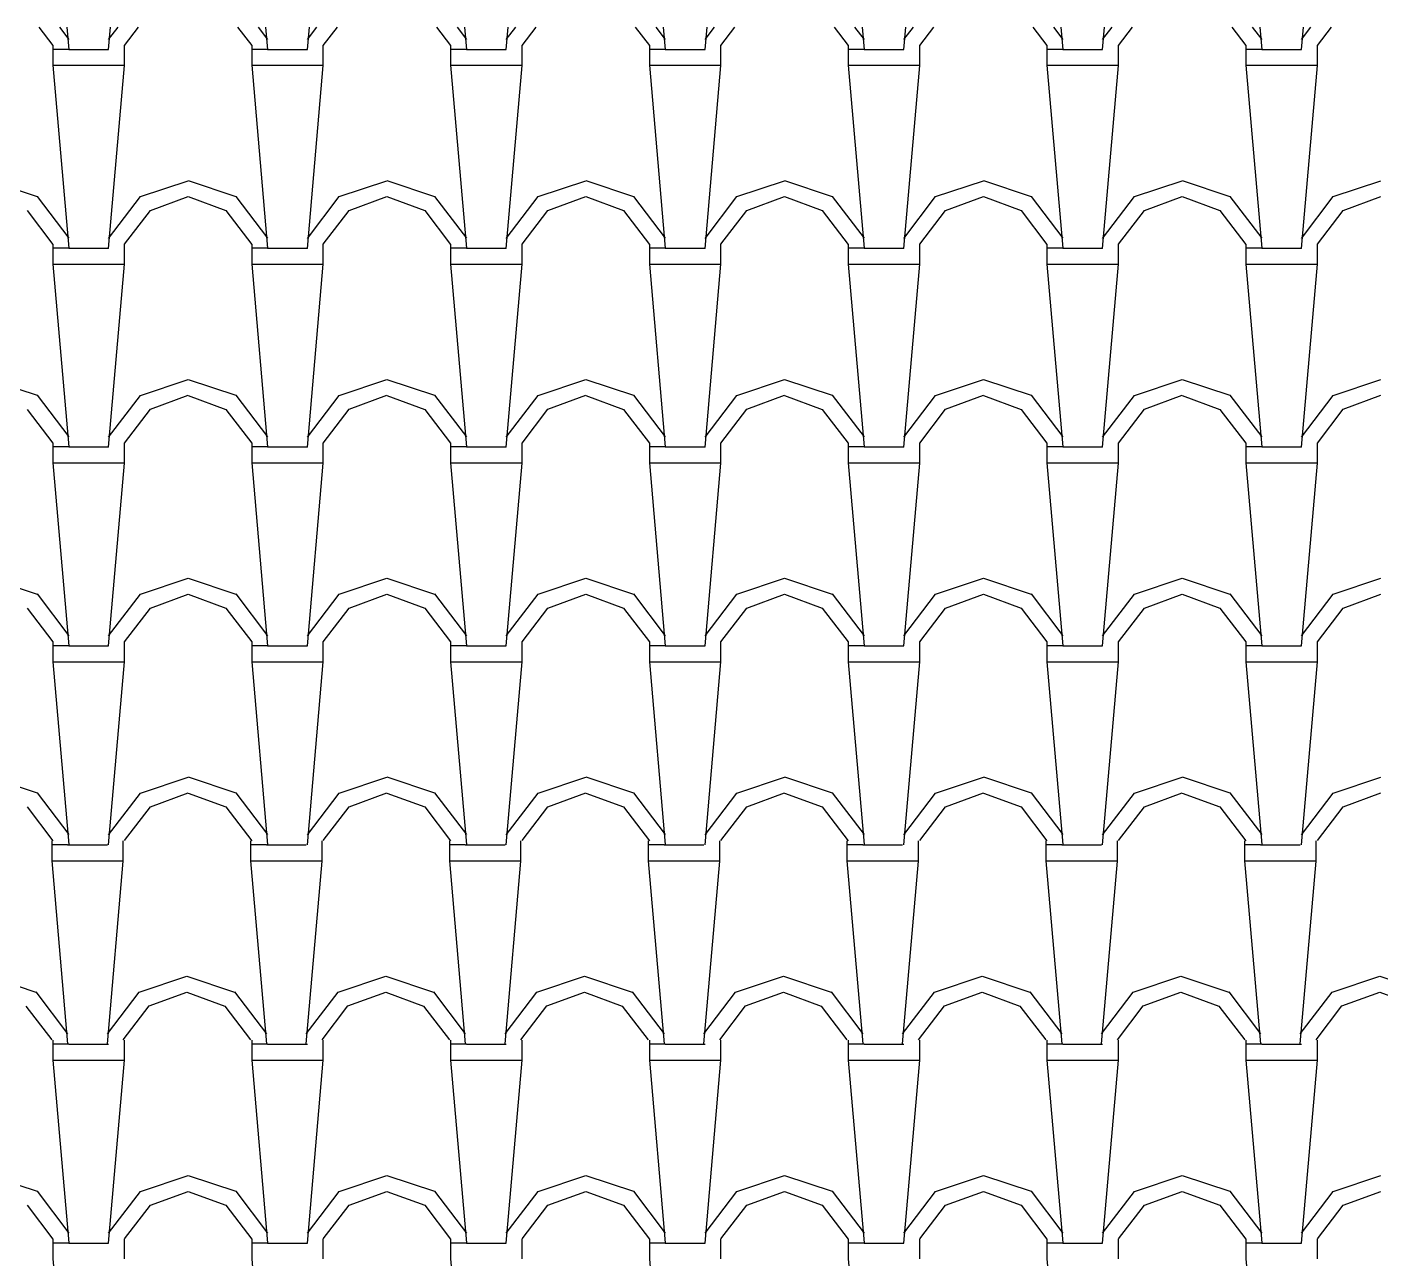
# Model space of a CAD drawing. Extents: x 32549 to 39694, y 7645 to 11950.
# Drawn here: x 38147.2 to 38249.3, y 11179.5 to 11272.4 of the extents above; entities that cross this region are included whole.
import ezdxf

# ---------------------------------------------------------------- set-up
doc = ezdxf.new("R2010")
doc.units = 0
doc.header["$LTSCALE"] = 80
doc.header["$MEASUREMENT"] = 0
doc.layers.add('ROOF', color=11, linetype='CONTINUOUS')

msp = doc.modelspace()

# ---------------------------------------------------------------- linework, layer by layer
at = {"layer": 'ROOF'}
for p, q in [((38148.07, 11272.45), (38149.14, 11271.05)), ((38149.63, 11272.45), (38150.34, 11271.52)), ((38150.19, 11272.45), (38150.34, 11270.76)), ((38153.34, 11270.75), (38153.49, 11272.45)), ((38153.34, 11271.5), (38154.06, 11272.45)), ((38154.54, 11271.06), (38155.6, 11272.45)), ((38163.07, 11272.45), (38164.14, 11271.05)), ((38164.63, 11272.45), (38165.34, 11271.52)), ((38165.19, 11272.45), (38165.34, 11270.76)), ((38168.34, 11270.75), (38168.49, 11272.45)), ((38168.34, 11271.5), (38169.06, 11272.45)), ((38169.54, 11271.06), (38170.6, 11272.45)), ((38178.08, 11272.45), (38179.14, 11271.05)), ((38179.63, 11272.45), (38180.34, 11271.52)), ((38180.19, 11272.45), (38180.34, 11270.76)), ((38183.34, 11270.75), (38183.49, 11272.45)), ((38183.34, 11271.5), (38184.06, 11272.45)), ((38184.54, 11271.06), (38185.6, 11272.45)), ((38193.08, 11272.45), (38194.14, 11271.05)), ((38194.63, 11272.45), (38195.34, 11271.52)), ((38195.19, 11272.45), (38195.34, 11270.76)), ((38198.34, 11270.75), (38198.49, 11272.45)), ((38198.34, 11271.5), (38199.06, 11272.45)), ((38199.54, 11271.06), (38200.6, 11272.45)), ((38208.08, 11272.45), (38209.14, 11271.05)), ((38209.63, 11272.45), (38210.34, 11271.52)), ((38210.19, 11272.45), (38210.34, 11270.76)), ((38213.34, 11270.75), (38213.49, 11272.45)), ((38213.34, 11271.5), (38214.06, 11272.45)), ((38214.54, 11271.06), (38215.6, 11272.45)), ((38223.08, 11272.45), (38224.14, 11271.05)), ((38224.63, 11272.45), (38225.34, 11271.52)), ((38225.19, 11272.45), (38225.34, 11270.76)), ((38228.34, 11270.75), (38228.49, 11272.45)), ((38228.34, 11271.5), (38229.06, 11272.45)), ((38229.54, 11271.06), (38230.6, 11272.45)), ((38238.08, 11272.45), (38239.14, 11271.05)), ((38239.63, 11272.45), (38240.34, 11271.52)), ((38240.19, 11272.45), (38240.34, 11270.76)), ((38243.34, 11270.75), (38243.49, 11272.45)), ((38243.34, 11271.5), (38244.06, 11272.45)), ((38244.54, 11271.06), (38245.6, 11272.45)), ((38149.14, 11271.06), (38149.14, 11269.56)), ((38154.54, 11269.56), (38154.54, 11271.06)), ((38164.14, 11271.06), (38164.14, 11269.56)), ((38169.54, 11269.56), (38169.54, 11271.06)), ((38179.14, 11271.06), (38179.14, 11269.56)), ((38184.54, 11269.56), (38184.54, 11271.06)), ((38194.14, 11271.06), (38194.14, 11269.56)), ((38199.54, 11269.56), (38199.54, 11271.06)), ((38209.14, 11271.06), (38209.14, 11269.56)), ((38214.54, 11269.56), (38214.54, 11271.06)), ((38224.14, 11271.06), (38224.14, 11269.56)), ((38229.54, 11269.56), (38229.54, 11271.06)), ((38239.14, 11271.06), (38239.14, 11269.56)), ((38244.54, 11269.56), (38244.54, 11271.06)), ((38150.34, 11270.76), (38149.14, 11270.76)), ((38150.34, 11270.76), (38153.34, 11270.76)), ((38165.34, 11270.76), (38164.14, 11270.76)), ((38165.34, 11270.76), (38168.34, 11270.76)), ((38180.34, 11270.76), (38179.14, 11270.76)), ((38180.34, 11270.76), (38183.34, 11270.76)), ((38195.34, 11270.76), (38194.14, 11270.76)), ((38195.34, 11270.76), (38198.34, 11270.76)), ((38210.34, 11270.76), (38209.14, 11270.76)), ((38210.34, 11270.76), (38213.34, 11270.76)), ((38225.34, 11270.76), (38224.14, 11270.76)), ((38225.34, 11270.76), (38228.34, 11270.76)), ((38240.34, 11270.76), (38239.14, 11270.76)), ((38240.34, 11270.76), (38243.34, 11270.76)), ((38149.14, 11269.56), (38150.34, 11255.76)), ((38149.14, 11269.56), (38150.34, 11269.56)), ((38150.34, 11269.56), (38154.54, 11269.56)), ((38153.34, 11255.75), (38154.54, 11269.55)), ((38164.14, 11269.56), (38165.34, 11255.76)), ((38164.14, 11269.56), (38165.34, 11269.56)), ((38165.34, 11269.56), (38169.54, 11269.56)), ((38168.34, 11255.75), (38169.54, 11269.55)), ((38179.14, 11269.56), (38180.34, 11255.76)), ((38179.14, 11269.56), (38180.34, 11269.56)), ((38180.34, 11269.56), (38184.54, 11269.56)), ((38183.34, 11255.75), (38184.54, 11269.55)), ((38194.14, 11269.56), (38195.34, 11255.76)), ((38194.14, 11269.56), (38195.34, 11269.56)), ((38195.34, 11269.56), (38199.54, 11269.56)), ((38198.34, 11255.75), (38199.54, 11269.55)), ((38209.14, 11269.56), (38210.34, 11255.76)), ((38209.14, 11269.56), (38210.34, 11269.56)), ((38210.34, 11269.56), (38214.54, 11269.56)), ((38213.34, 11255.75), (38214.54, 11269.55)), ((38224.14, 11269.56), (38225.34, 11255.76)), ((38224.14, 11269.56), (38225.34, 11269.56)), ((38225.34, 11269.56), (38229.54, 11269.56)), ((38228.34, 11255.75), (38229.54, 11269.55)), ((38239.14, 11269.56), (38240.34, 11255.76)), ((38239.14, 11269.56), (38240.34, 11269.56)), ((38240.34, 11269.56), (38244.54, 11269.56)), ((38243.34, 11255.75), (38244.54, 11269.55)), ((38144.34, 11260.86), (38147.94, 11259.66)), ((38155.74, 11259.65), (38159.34, 11260.85)), ((38159.34, 11260.86), (38162.94, 11259.66)), ((38170.74, 11259.65), (38174.34, 11260.85)), ((38174.34, 11260.86), (38177.94, 11259.66)), ((38185.74, 11259.65), (38189.34, 11260.85)), ((38189.34, 11260.86), (38192.94, 11259.66)), ((38200.74, 11259.65), (38204.34, 11260.85)), ((38204.34, 11260.86), (38207.94, 11259.66)), ((38215.74, 11259.65), (38219.34, 11260.85)), ((38219.34, 11260.86), (38222.94, 11259.66)), ((38230.74, 11259.65), (38234.34, 11260.85)), ((38234.34, 11260.86), (38237.94, 11259.66)), ((38245.74, 11259.65), (38249.34, 11260.85)), ((38147.94, 11259.67), (38150.34, 11256.52)), ((38153.34, 11256.5), (38155.74, 11259.65)), ((38156.49, 11258.6), (38159.34, 11259.65)), ((38159.34, 11259.65), (38162.19, 11258.6)), ((38162.94, 11259.67), (38165.34, 11256.52)), ((38168.34, 11256.5), (38170.74, 11259.65)), ((38171.49, 11258.6), (38174.34, 11259.65)), ((38174.34, 11259.65), (38177.19, 11258.6)), ((38177.94, 11259.67), (38180.34, 11256.52)), ((38183.34, 11256.5), (38185.74, 11259.65)), ((38186.49, 11258.6), (38189.34, 11259.65)), ((38189.34, 11259.65), (38192.19, 11258.6)), ((38192.94, 11259.67), (38195.34, 11256.52)), ((38198.34, 11256.5), (38200.74, 11259.65)), ((38201.49, 11258.6), (38204.34, 11259.65)), ((38204.34, 11259.65), (38207.19, 11258.6)), ((38207.94, 11259.67), (38210.34, 11256.52)), ((38213.34, 11256.5), (38215.74, 11259.65)), ((38216.49, 11258.6), (38219.34, 11259.65)), ((38219.34, 11259.65), (38222.19, 11258.6)), ((38222.94, 11259.67), (38225.34, 11256.52)), ((38228.34, 11256.5), (38230.74, 11259.65)), ((38231.49, 11258.6), (38234.34, 11259.65)), ((38234.34, 11259.65), (38237.19, 11258.6)), ((38237.94, 11259.67), (38240.34, 11256.52)), ((38243.34, 11256.5), (38245.74, 11259.65)), ((38246.49, 11258.6), (38249.34, 11259.65)), ((38147.19, 11258.6), (38149.14, 11256.05)), ((38154.54, 11256.06), (38156.49, 11258.61)), ((38162.19, 11258.6), (38164.14, 11256.05)), ((38169.54, 11256.06), (38171.49, 11258.61)), ((38177.19, 11258.6), (38179.14, 11256.05)), ((38184.54, 11256.06), (38186.49, 11258.61)), ((38192.19, 11258.6), (38194.14, 11256.05)), ((38199.54, 11256.06), (38201.49, 11258.61)), ((38207.19, 11258.6), (38209.14, 11256.05)), ((38214.54, 11256.06), (38216.49, 11258.61)), ((38222.19, 11258.6), (38224.14, 11256.05)), ((38229.54, 11256.06), (38231.49, 11258.61)), ((38237.19, 11258.6), (38239.14, 11256.05)), ((38244.54, 11256.06), (38246.49, 11258.61)), ((38149.14, 11256.06), (38149.14, 11254.56)), ((38150.34, 11255.76), (38149.14, 11255.76)), ((38150.34, 11255.76), (38153.34, 11255.76)), ((38154.54, 11254.56), (38154.54, 11256.06)), ((38164.14, 11256.06), (38164.14, 11254.56)), ((38165.34, 11255.76), (38164.14, 11255.76)), ((38165.34, 11255.76), (38168.34, 11255.76)), ((38169.54, 11254.56), (38169.54, 11256.06)), ((38179.14, 11256.06), (38179.14, 11254.56)), ((38180.34, 11255.76), (38179.14, 11255.76)), ((38180.34, 11255.76), (38183.34, 11255.76)), ((38184.54, 11254.56), (38184.54, 11256.06)), ((38194.14, 11256.06), (38194.14, 11254.56)), ((38195.34, 11255.76), (38194.14, 11255.76)), ((38195.34, 11255.76), (38198.34, 11255.76)), ((38199.54, 11254.56), (38199.54, 11256.06)), ((38209.14, 11256.06), (38209.14, 11254.56)), ((38210.34, 11255.76), (38209.14, 11255.76)), ((38210.34, 11255.76), (38213.34, 11255.76)), ((38214.54, 11254.56), (38214.54, 11256.06)), ((38224.14, 11256.06), (38224.14, 11254.56)), ((38225.34, 11255.76), (38224.14, 11255.76)), ((38225.34, 11255.76), (38228.34, 11255.76)), ((38229.54, 11254.56), (38229.54, 11256.06)), ((38239.14, 11256.06), (38239.14, 11254.56)), ((38240.34, 11255.76), (38239.14, 11255.76)), ((38240.34, 11255.76), (38243.34, 11255.76)), ((38244.54, 11254.56), (38244.54, 11256.06)), ((38149.14, 11254.56), (38150.34, 11240.76)), ((38149.14, 11254.56), (38150.34, 11254.56)), ((38150.34, 11254.56), (38154.54, 11254.56)), ((38153.34, 11240.75), (38154.54, 11254.55)), ((38164.14, 11254.56), (38165.34, 11240.76)), ((38164.14, 11254.56), (38165.34, 11254.56)), ((38165.34, 11254.56), (38169.54, 11254.56)), ((38168.34, 11240.75), (38169.54, 11254.55)), ((38179.14, 11254.56), (38180.34, 11240.76)), ((38179.14, 11254.56), (38180.34, 11254.56)), ((38180.34, 11254.56), (38184.54, 11254.56)), ((38183.34, 11240.75), (38184.54, 11254.55)), ((38194.14, 11254.56), (38195.34, 11240.76)), ((38194.14, 11254.56), (38195.34, 11254.56)), ((38195.34, 11254.56), (38199.54, 11254.56)), ((38198.34, 11240.75), (38199.54, 11254.55)), ((38209.14, 11254.56), (38210.34, 11240.76)), ((38209.14, 11254.56), (38210.34, 11254.56)), ((38210.34, 11254.56), (38214.54, 11254.56)), ((38213.34, 11240.75), (38214.54, 11254.55)), ((38224.14, 11254.56), (38225.34, 11240.76)), ((38224.14, 11254.56), (38225.34, 11254.56)), ((38225.34, 11254.56), (38229.54, 11254.56)), ((38228.34, 11240.75), (38229.54, 11254.55)), ((38239.14, 11254.56), (38240.34, 11240.76)), ((38239.14, 11254.56), (38240.34, 11254.56)), ((38240.34, 11254.56), (38244.54, 11254.56)), ((38243.34, 11240.75), (38244.54, 11254.55)), ((38144.34, 11245.86), (38147.94, 11244.66)), ((38155.74, 11244.65), (38159.34, 11245.85)), ((38159.34, 11245.86), (38162.94, 11244.66)), ((38170.74, 11244.65), (38174.34, 11245.85)), ((38174.34, 11245.86), (38177.94, 11244.66)), ((38185.74, 11244.65), (38189.34, 11245.85)), ((38189.34, 11245.86), (38192.94, 11244.66)), ((38200.74, 11244.65), (38204.34, 11245.85)), ((38204.34, 11245.86), (38207.94, 11244.66)), ((38215.74, 11244.65), (38219.34, 11245.85)), ((38219.34, 11245.86), (38222.94, 11244.66)), ((38230.74, 11244.65), (38234.34, 11245.85)), ((38234.34, 11245.86), (38237.94, 11244.66)), ((38245.74, 11244.65), (38249.34, 11245.85)), ((38147.94, 11244.67), (38150.34, 11241.52)), ((38153.34, 11241.5), (38155.74, 11244.65)), ((38156.49, 11243.61), (38159.34, 11244.66)), ((38159.34, 11244.65), (38162.19, 11243.6)), ((38162.94, 11244.67), (38165.34, 11241.52)), ((38168.34, 11241.5), (38170.74, 11244.65)), ((38171.49, 11243.61), (38174.34, 11244.66)), ((38174.34, 11244.65), (38177.19, 11243.6)), ((38177.94, 11244.67), (38180.34, 11241.52)), ((38183.34, 11241.5), (38185.74, 11244.65)), ((38186.49, 11243.61), (38189.34, 11244.66)), ((38189.34, 11244.65), (38192.19, 11243.6)), ((38192.94, 11244.67), (38195.34, 11241.52)), ((38198.34, 11241.5), (38200.74, 11244.65)), ((38201.49, 11243.61), (38204.34, 11244.66)), ((38204.34, 11244.65), (38207.19, 11243.6)), ((38207.94, 11244.67), (38210.34, 11241.52)), ((38213.34, 11241.5), (38215.74, 11244.65)), ((38216.49, 11243.61), (38219.34, 11244.66)), ((38219.34, 11244.65), (38222.19, 11243.6)), ((38222.94, 11244.67), (38225.34, 11241.52)), ((38228.34, 11241.5), (38230.74, 11244.65)), ((38231.49, 11243.61), (38234.34, 11244.66)), ((38234.34, 11244.65), (38237.19, 11243.6)), ((38237.94, 11244.67), (38240.34, 11241.52)), ((38243.34, 11241.5), (38245.74, 11244.65)), ((38246.49, 11243.61), (38249.34, 11244.66)), ((38147.19, 11243.6), (38149.14, 11241.05)), ((38154.54, 11241.06), (38156.49, 11243.61)), ((38162.19, 11243.6), (38164.14, 11241.05)), ((38169.54, 11241.06), (38171.49, 11243.61)), ((38177.19, 11243.6), (38179.14, 11241.05)), ((38184.54, 11241.06), (38186.49, 11243.61)), ((38192.19, 11243.6), (38194.14, 11241.05)), ((38199.54, 11241.06), (38201.49, 11243.61)), ((38207.19, 11243.6), (38209.14, 11241.05)), ((38214.54, 11241.06), (38216.49, 11243.61)), ((38222.19, 11243.6), (38224.14, 11241.05)), ((38229.54, 11241.06), (38231.49, 11243.61)), ((38237.19, 11243.6), (38239.14, 11241.05)), ((38244.54, 11241.06), (38246.49, 11243.61)), ((38149.14, 11241.06), (38149.14, 11239.56)), ((38150.34, 11240.76), (38149.14, 11240.76)), ((38150.34, 11240.76), (38153.34, 11240.76)), ((38154.54, 11239.56), (38154.54, 11241.06)), ((38164.14, 11241.06), (38164.14, 11239.56)), ((38165.34, 11240.76), (38164.14, 11240.76)), ((38165.34, 11240.76), (38168.34, 11240.76)), ((38169.54, 11239.56), (38169.54, 11241.06)), ((38179.14, 11241.06), (38179.14, 11239.56)), ((38180.34, 11240.76), (38179.14, 11240.76)), ((38180.34, 11240.76), (38183.34, 11240.76)), ((38184.54, 11239.56), (38184.54, 11241.06)), ((38194.14, 11241.06), (38194.14, 11239.56)), ((38195.34, 11240.76), (38194.14, 11240.76)), ((38195.34, 11240.76), (38198.34, 11240.76)), ((38199.54, 11239.56), (38199.54, 11241.06)), ((38209.14, 11241.06), (38209.14, 11239.56)), ((38210.34, 11240.76), (38209.14, 11240.76)), ((38210.34, 11240.76), (38213.34, 11240.76)), ((38214.54, 11239.56), (38214.54, 11241.06)), ((38224.14, 11241.06), (38224.14, 11239.56)), ((38225.34, 11240.76), (38224.14, 11240.76)), ((38225.34, 11240.76), (38228.34, 11240.76)), ((38229.54, 11239.56), (38229.54, 11241.06)), ((38239.14, 11241.06), (38239.14, 11239.56)), ((38240.34, 11240.76), (38239.14, 11240.76)), ((38240.34, 11240.76), (38243.34, 11240.76)), ((38244.54, 11239.56), (38244.54, 11241.06)), ((38149.14, 11239.56), (38150.34, 11225.76)), ((38149.14, 11239.56), (38150.34, 11239.56)), ((38150.34, 11239.56), (38154.54, 11239.56)), ((38153.34, 11225.75), (38154.54, 11239.55)), ((38164.14, 11239.56), (38165.34, 11225.76)), ((38164.14, 11239.56), (38165.34, 11239.56)), ((38165.34, 11239.56), (38169.54, 11239.56)), ((38168.34, 11225.75), (38169.54, 11239.55)), ((38179.14, 11239.56), (38180.34, 11225.76)), ((38179.14, 11239.56), (38180.34, 11239.56)), ((38180.34, 11239.56), (38184.54, 11239.56)), ((38183.34, 11225.75), (38184.54, 11239.55)), ((38194.14, 11239.56), (38195.34, 11225.76)), ((38194.14, 11239.56), (38195.34, 11239.56)), ((38195.34, 11239.56), (38199.54, 11239.56)), ((38198.34, 11225.75), (38199.54, 11239.55)), ((38209.14, 11239.56), (38210.34, 11225.76)), ((38209.14, 11239.56), (38210.34, 11239.56)), ((38210.34, 11239.56), (38214.54, 11239.56)), ((38213.34, 11225.75), (38214.54, 11239.55)), ((38224.14, 11239.56), (38225.34, 11225.76)), ((38224.14, 11239.56), (38225.34, 11239.56)), ((38225.34, 11239.56), (38229.54, 11239.56)), ((38228.34, 11225.75), (38229.54, 11239.55)), ((38239.14, 11239.56), (38240.34, 11225.76)), ((38239.14, 11239.56), (38240.34, 11239.56)), ((38240.34, 11239.56), (38244.54, 11239.56)), ((38243.34, 11225.75), (38244.54, 11239.55)), ((38144.34, 11230.86), (38147.94, 11229.66)), ((38155.74, 11229.65), (38159.34, 11230.85)), ((38159.34, 11230.86), (38162.94, 11229.66)), ((38170.74, 11229.65), (38174.34, 11230.85)), ((38174.34, 11230.86), (38177.94, 11229.66)), ((38185.74, 11229.65), (38189.34, 11230.85)), ((38189.34, 11230.86), (38192.94, 11229.66)), ((38200.74, 11229.65), (38204.34, 11230.85)), ((38204.34, 11230.86), (38207.94, 11229.66)), ((38215.74, 11229.65), (38219.34, 11230.85)), ((38219.34, 11230.86), (38222.94, 11229.66)), ((38230.74, 11229.65), (38234.34, 11230.85)), ((38234.34, 11230.86), (38237.94, 11229.66)), ((38245.74, 11229.65), (38249.34, 11230.85)), ((38147.94, 11229.67), (38150.34, 11226.52)), ((38153.34, 11226.5), (38155.74, 11229.65)), ((38156.49, 11228.61), (38159.34, 11229.66)), ((38159.34, 11229.65), (38162.19, 11228.6)), ((38162.94, 11229.67), (38165.34, 11226.52)), ((38168.34, 11226.5), (38170.74, 11229.65)), ((38171.49, 11228.61), (38174.34, 11229.66)), ((38174.34, 11229.65), (38177.19, 11228.6)), ((38177.94, 11229.67), (38180.34, 11226.52)), ((38183.34, 11226.5), (38185.74, 11229.65)), ((38186.49, 11228.61), (38189.34, 11229.66)), ((38189.34, 11229.65), (38192.19, 11228.6)), ((38192.94, 11229.67), (38195.34, 11226.52)), ((38198.34, 11226.5), (38200.74, 11229.65)), ((38201.49, 11228.61), (38204.34, 11229.66)), ((38204.34, 11229.65), (38207.19, 11228.6)), ((38207.94, 11229.67), (38210.34, 11226.52)), ((38213.34, 11226.5), (38215.74, 11229.65)), ((38216.49, 11228.61), (38219.34, 11229.66)), ((38219.34, 11229.65), (38222.19, 11228.6)), ((38222.94, 11229.67), (38225.34, 11226.52)), ((38228.34, 11226.5), (38230.74, 11229.65)), ((38231.49, 11228.61), (38234.34, 11229.66)), ((38234.34, 11229.65), (38237.19, 11228.6)), ((38237.94, 11229.67), (38240.34, 11226.52)), ((38243.34, 11226.5), (38245.74, 11229.65)), ((38246.49, 11228.61), (38249.34, 11229.66)), ((38147.19, 11228.6), (38149.14, 11226.05)), ((38154.54, 11226.06), (38156.49, 11228.61)), ((38162.19, 11228.6), (38164.14, 11226.05)), ((38169.54, 11226.06), (38171.49, 11228.61)), ((38177.19, 11228.6), (38179.14, 11226.05)), ((38184.54, 11226.06), (38186.49, 11228.61)), ((38192.19, 11228.6), (38194.14, 11226.05)), ((38199.54, 11226.06), (38201.49, 11228.61)), ((38207.19, 11228.6), (38209.14, 11226.05)), ((38214.54, 11226.06), (38216.49, 11228.61)), ((38222.19, 11228.6), (38224.14, 11226.05)), ((38229.54, 11226.06), (38231.49, 11228.61)), ((38237.19, 11228.6), (38239.14, 11226.05)), ((38244.54, 11226.06), (38246.49, 11228.61)), ((38149.14, 11226.06), (38149.14, 11224.56)), ((38154.54, 11224.56), (38154.54, 11226.06)), ((38164.14, 11226.06), (38164.14, 11224.56)), ((38169.54, 11224.56), (38169.54, 11226.06)), ((38179.14, 11226.06), (38179.14, 11224.56)), ((38184.54, 11224.56), (38184.54, 11226.06)), ((38194.14, 11226.06), (38194.14, 11224.56)), ((38199.54, 11224.56), (38199.54, 11226.06)), ((38209.14, 11226.06), (38209.14, 11224.56)), ((38214.54, 11224.56), (38214.54, 11226.06)), ((38224.14, 11226.06), (38224.14, 11224.56)), ((38229.54, 11224.56), (38229.54, 11226.06)), ((38239.14, 11226.06), (38239.14, 11224.56)), ((38244.54, 11224.56), (38244.54, 11226.06)), ((38150.34, 11225.76), (38149.14, 11225.76)), ((38150.34, 11225.76), (38153.34, 11225.76)), ((38165.34, 11225.76), (38164.14, 11225.76)), ((38165.34, 11225.76), (38168.34, 11225.76)), ((38180.34, 11225.76), (38179.14, 11225.76)), ((38180.34, 11225.76), (38183.34, 11225.76)), ((38195.34, 11225.76), (38194.14, 11225.76)), ((38195.34, 11225.76), (38198.34, 11225.76)), ((38210.34, 11225.76), (38209.14, 11225.76)), ((38210.34, 11225.76), (38213.34, 11225.76)), ((38225.34, 11225.76), (38224.14, 11225.76)), ((38225.34, 11225.76), (38228.34, 11225.76)), ((38240.34, 11225.76), (38239.14, 11225.76)), ((38240.34, 11225.76), (38243.34, 11225.76)), ((38149.14, 11224.56), (38150.34, 11224.56)), ((38149.14, 11224.56), (38150.34, 11210.76)), ((38150.34, 11224.56), (38154.54, 11224.56)), ((38153.34, 11210.75), (38154.54, 11224.55)), ((38164.14, 11224.56), (38165.34, 11224.56)), ((38164.14, 11224.56), (38165.34, 11210.76)), ((38165.34, 11224.56), (38169.54, 11224.56)), ((38168.34, 11210.75), (38169.54, 11224.55)), ((38179.14, 11224.56), (38180.34, 11224.56)), ((38179.14, 11224.56), (38180.34, 11210.76)), ((38180.34, 11224.56), (38184.54, 11224.56)), ((38183.34, 11210.75), (38184.54, 11224.55)), ((38194.14, 11224.56), (38195.34, 11224.56)), ((38194.14, 11224.56), (38195.34, 11210.76)), ((38195.34, 11224.56), (38199.54, 11224.56)), ((38198.34, 11210.75), (38199.54, 11224.55)), ((38209.14, 11224.56), (38210.34, 11224.56)), ((38209.14, 11224.56), (38210.34, 11210.76)), ((38210.34, 11224.56), (38214.54, 11224.56)), ((38213.34, 11210.75), (38214.54, 11224.55)), ((38224.14, 11224.56), (38225.34, 11224.56)), ((38224.14, 11224.56), (38225.34, 11210.76)), ((38225.34, 11224.56), (38229.54, 11224.56)), ((38228.34, 11210.75), (38229.54, 11224.55)), ((38239.14, 11224.56), (38240.34, 11224.56)), ((38239.14, 11224.56), (38240.34, 11210.76)), ((38240.34, 11224.56), (38244.54, 11224.56)), ((38243.34, 11210.75), (38244.54, 11224.55)), ((38144.34, 11215.86), (38147.94, 11214.66)), ((38155.74, 11214.65), (38159.34, 11215.85)), ((38159.34, 11215.86), (38162.94, 11214.66)), ((38170.74, 11214.65), (38174.34, 11215.85)), ((38174.34, 11215.86), (38177.94, 11214.66)), ((38185.74, 11214.65), (38189.34, 11215.85)), ((38189.34, 11215.86), (38192.94, 11214.66)), ((38200.74, 11214.65), (38204.34, 11215.85)), ((38204.34, 11215.86), (38207.94, 11214.66)), ((38215.74, 11214.65), (38219.34, 11215.85)), ((38219.34, 11215.86), (38222.94, 11214.66)), ((38230.74, 11214.65), (38234.34, 11215.85)), ((38234.34, 11215.86), (38237.94, 11214.66)), ((38245.74, 11214.65), (38249.34, 11215.85)), ((38147.94, 11214.67), (38150.34, 11211.52)), ((38153.34, 11211.5), (38155.74, 11214.65)), ((38156.49, 11213.61), (38159.34, 11214.66)), ((38159.34, 11214.65), (38162.19, 11213.6)), ((38162.94, 11214.67), (38165.34, 11211.52)), ((38168.34, 11211.5), (38170.74, 11214.65)), ((38171.49, 11213.61), (38174.34, 11214.66)), ((38174.34, 11214.65), (38177.19, 11213.6)), ((38177.94, 11214.67), (38180.34, 11211.52)), ((38183.34, 11211.5), (38185.74, 11214.65)), ((38186.49, 11213.61), (38189.34, 11214.66)), ((38189.34, 11214.65), (38192.19, 11213.6)), ((38192.94, 11214.67), (38195.34, 11211.52)), ((38198.34, 11211.5), (38200.74, 11214.65)), ((38201.49, 11213.61), (38204.34, 11214.66)), ((38204.34, 11214.65), (38207.19, 11213.6)), ((38207.94, 11214.67), (38210.34, 11211.52)), ((38213.34, 11211.5), (38215.74, 11214.65)), ((38216.49, 11213.61), (38219.34, 11214.66)), ((38219.34, 11214.65), (38222.19, 11213.6)), ((38222.94, 11214.67), (38225.34, 11211.52)), ((38228.34, 11211.5), (38230.74, 11214.65)), ((38231.49, 11213.61), (38234.34, 11214.66)), ((38234.34, 11214.65), (38237.19, 11213.6)), ((38237.94, 11214.67), (38240.34, 11211.52)), ((38243.34, 11211.5), (38245.74, 11214.65)), ((38246.49, 11213.61), (38249.34, 11214.66)), ((38147.19, 11213.6), (38149.14, 11211.05)), ((38154.54, 11211.06), (38156.49, 11213.61)), ((38162.19, 11213.6), (38164.14, 11211.05)), ((38169.54, 11211.06), (38171.49, 11213.61)), ((38177.19, 11213.6), (38179.14, 11211.05)), ((38184.54, 11211.06), (38186.49, 11213.61)), ((38192.19, 11213.6), (38194.14, 11211.05)), ((38199.54, 11211.06), (38201.49, 11213.61)), ((38207.19, 11213.6), (38209.14, 11211.05)), ((38214.54, 11211.06), (38216.49, 11213.61)), ((38222.19, 11213.6), (38224.14, 11211.05)), ((38229.54, 11211.06), (38231.49, 11213.61)), ((38237.19, 11213.6), (38239.14, 11211.05)), ((38244.54, 11211.06), (38246.49, 11213.61)), ((38149.05, 11211.03), (38149.05, 11209.53)), ((38150.25, 11210.73), (38149.05, 11210.73)), ((38150.25, 11210.73), (38153.25, 11210.73)), ((38154.45, 11209.53), (38154.45, 11211.03)), ((38164.05, 11211.03), (38164.05, 11209.53)), ((38165.25, 11210.73), (38164.05, 11210.73)), ((38165.25, 11210.73), (38168.25, 11210.73)), ((38169.45, 11209.53), (38169.45, 11211.03)), ((38179.05, 11211.03), (38179.05, 11209.53)), ((38180.25, 11210.73), (38179.05, 11210.73)), ((38180.25, 11210.73), (38183.25, 11210.73)), ((38184.45, 11209.53), (38184.45, 11211.03)), ((38194.05, 11211.03), (38194.05, 11209.53)), ((38195.25, 11210.73), (38194.05, 11210.73)), ((38195.25, 11210.73), (38198.25, 11210.73)), ((38199.45, 11209.53), (38199.45, 11211.03)), ((38209.05, 11211.03), (38209.05, 11209.53)), ((38210.25, 11210.73), (38209.05, 11210.73)), ((38210.25, 11210.73), (38213.25, 11210.73)), ((38214.45, 11209.53), (38214.45, 11211.03)), ((38224.05, 11211.03), (38224.05, 11209.53)), ((38225.25, 11210.73), (38224.05, 11210.73)), ((38225.25, 11210.73), (38228.25, 11210.73)), ((38229.45, 11209.53), (38229.45, 11211.03)), ((38239.05, 11211.03), (38239.05, 11209.53)), ((38240.25, 11210.73), (38239.05, 11210.73)), ((38240.25, 11210.73), (38243.25, 11210.73)), ((38244.45, 11209.53), (38244.45, 11211.03)), ((38149.05, 11209.53), (38150.25, 11195.73)), ((38149.05, 11209.53), (38150.25, 11209.53)), ((38150.25, 11209.53), (38154.45, 11209.53)), ((38153.25, 11195.72), (38154.45, 11209.52)), ((38164.05, 11209.53), (38165.25, 11195.73)), ((38164.05, 11209.53), (38165.25, 11209.53)), ((38165.25, 11209.53), (38169.45, 11209.53)), ((38168.25, 11195.72), (38169.45, 11209.52)), ((38179.05, 11209.53), (38180.25, 11195.73)), ((38179.05, 11209.53), (38180.25, 11209.53)), ((38180.25, 11209.53), (38184.45, 11209.53)), ((38183.25, 11195.72), (38184.45, 11209.52)), ((38194.05, 11209.53), (38195.25, 11195.73)), ((38194.05, 11209.53), (38195.25, 11209.53)), ((38195.25, 11209.53), (38199.45, 11209.53)), ((38198.25, 11195.72), (38199.45, 11209.52)), ((38209.05, 11209.53), (38210.25, 11195.73)), ((38209.05, 11209.53), (38210.25, 11209.53)), ((38210.25, 11209.53), (38214.45, 11209.53)), ((38213.25, 11195.72), (38214.45, 11209.52)), ((38224.05, 11209.53), (38225.25, 11195.73)), ((38224.05, 11209.53), (38225.25, 11209.53)), ((38225.25, 11209.53), (38229.45, 11209.53)), ((38228.25, 11195.72), (38229.45, 11209.52)), ((38239.05, 11209.53), (38240.25, 11195.73)), ((38239.05, 11209.53), (38240.25, 11209.53)), ((38240.25, 11209.53), (38244.45, 11209.53)), ((38243.25, 11195.72), (38244.45, 11209.52)), ((38144.25, 11200.83), (38147.85, 11199.63)), ((38155.65, 11199.63), (38159.25, 11200.83)), ((38159.25, 11200.83), (38162.85, 11199.63)), ((38170.65, 11199.63), (38174.25, 11200.83)), ((38174.25, 11200.83), (38177.85, 11199.63)), ((38185.65, 11199.63), (38189.25, 11200.83)), ((38189.25, 11200.83), (38192.85, 11199.63)), ((38200.65, 11199.63), (38204.25, 11200.83)), ((38204.25, 11200.83), (38207.85, 11199.63)), ((38215.65, 11199.63), (38219.25, 11200.83)), ((38219.25, 11200.83), (38222.85, 11199.63)), ((38230.65, 11199.63), (38234.25, 11200.83)), ((38234.25, 11200.83), (38237.85, 11199.63)), ((38245.65, 11199.63), (38249.25, 11200.83)), ((38249.25, 11200.83), (38252.85, 11199.63)), ((38147.85, 11199.64), (38150.25, 11196.49)), ((38153.25, 11196.47), (38155.65, 11199.62)), ((38156.4, 11198.58), (38159.25, 11199.63)), ((38159.25, 11199.62), (38162.1, 11198.57)), ((38162.85, 11199.64), (38165.25, 11196.49)), ((38168.25, 11196.47), (38170.65, 11199.62)), ((38171.4, 11198.58), (38174.25, 11199.63)), ((38174.25, 11199.62), (38177.1, 11198.57)), ((38177.85, 11199.64), (38180.25, 11196.49)), ((38183.25, 11196.47), (38185.65, 11199.62)), ((38186.4, 11198.58), (38189.25, 11199.63)), ((38189.25, 11199.62), (38192.1, 11198.57)), ((38192.85, 11199.64), (38195.25, 11196.49)), ((38198.25, 11196.47), (38200.65, 11199.62)), ((38201.4, 11198.58), (38204.25, 11199.63)), ((38204.25, 11199.62), (38207.1, 11198.57)), ((38207.85, 11199.64), (38210.25, 11196.49)), ((38213.25, 11196.47), (38215.65, 11199.62)), ((38216.4, 11198.58), (38219.25, 11199.63)), ((38219.25, 11199.62), (38222.1, 11198.57)), ((38222.85, 11199.64), (38225.25, 11196.49)), ((38228.25, 11196.47), (38230.65, 11199.62)), ((38231.4, 11198.58), (38234.25, 11199.63)), ((38234.25, 11199.62), (38237.1, 11198.57)), ((38237.85, 11199.64), (38240.25, 11196.49)), ((38243.25, 11196.47), (38245.65, 11199.62)), ((38246.4, 11198.58), (38249.25, 11199.63)), ((38249.25, 11199.62), (38252.1, 11198.57)), ((38147.1, 11198.57), (38149.05, 11196.02)), ((38154.45, 11196.03), (38156.4, 11198.58)), ((38162.1, 11198.57), (38164.05, 11196.02)), ((38169.45, 11196.03), (38171.4, 11198.58)), ((38177.1, 11198.57), (38179.05, 11196.02)), ((38184.45, 11196.03), (38186.4, 11198.58)), ((38192.1, 11198.57), (38194.05, 11196.02)), ((38199.45, 11196.03), (38201.4, 11198.58)), ((38207.1, 11198.57), (38209.05, 11196.02)), ((38214.45, 11196.03), (38216.4, 11198.58)), ((38222.1, 11198.57), (38224.05, 11196.02)), ((38229.45, 11196.03), (38231.4, 11198.58)), ((38237.11, 11198.57), (38239.06, 11196.02)), ((38244.45, 11196.03), (38246.4, 11198.58)), ((38149.14, 11195.99), (38149.14, 11194.49)), ((38150.34, 11195.69), (38149.14, 11195.69)), ((38150.34, 11195.69), (38153.34, 11195.69)), ((38154.54, 11194.49), (38154.54, 11195.99)), ((38164.14, 11195.99), (38164.14, 11194.49)), ((38165.34, 11195.69), (38164.14, 11195.69)), ((38165.34, 11195.69), (38168.34, 11195.69)), ((38169.54, 11194.49), (38169.54, 11195.99)), ((38179.14, 11195.99), (38179.14, 11194.49)), ((38180.34, 11195.69), (38179.14, 11195.69)), ((38180.34, 11195.69), (38183.34, 11195.69)), ((38184.54, 11194.49), (38184.54, 11195.99)), ((38194.14, 11195.99), (38194.14, 11194.49)), ((38195.34, 11195.69), (38194.14, 11195.69)), ((38195.34, 11195.69), (38198.34, 11195.69)), ((38199.54, 11194.49), (38199.54, 11195.99)), ((38209.14, 11195.99), (38209.14, 11194.49)), ((38210.34, 11195.69), (38209.14, 11195.69)), ((38210.34, 11195.69), (38213.34, 11195.69)), ((38214.54, 11194.49), (38214.54, 11195.99)), ((38224.14, 11195.99), (38224.14, 11194.49)), ((38225.34, 11195.69), (38224.14, 11195.69)), ((38225.34, 11195.69), (38228.34, 11195.69)), ((38229.54, 11194.49), (38229.54, 11195.99)), ((38239.14, 11195.99), (38239.14, 11194.49)), ((38240.34, 11195.69), (38239.14, 11195.69)), ((38240.34, 11195.69), (38243.34, 11195.69)), ((38244.54, 11194.49), (38244.54, 11195.99)), ((38149.14, 11194.5), (38150.34, 11180.7)), ((38149.14, 11194.49), (38150.34, 11194.49)), ((38150.34, 11194.49), (38154.54, 11194.49)), ((38153.34, 11180.69), (38154.54, 11194.49)), ((38164.14, 11194.5), (38165.34, 11180.7)), ((38164.14, 11194.49), (38165.34, 11194.49)), ((38165.34, 11194.49), (38169.54, 11194.49)), ((38168.34, 11180.69), (38169.54, 11194.49)), ((38179.14, 11194.5), (38180.34, 11180.7)), ((38179.14, 11194.49), (38180.34, 11194.49)), ((38180.34, 11194.49), (38184.54, 11194.49)), ((38183.34, 11180.69), (38184.54, 11194.49)), ((38194.14, 11194.5), (38195.34, 11180.7)), ((38194.14, 11194.49), (38195.34, 11194.49)), ((38195.34, 11194.49), (38199.54, 11194.49)), ((38198.34, 11180.69), (38199.54, 11194.49)), ((38209.14, 11194.5), (38210.34, 11180.7)), ((38209.14, 11194.49), (38210.34, 11194.49)), ((38210.34, 11194.49), (38214.54, 11194.49)), ((38213.34, 11180.69), (38214.54, 11194.49)), ((38224.14, 11194.5), (38225.34, 11180.7)), ((38224.14, 11194.49), (38225.34, 11194.49)), ((38225.34, 11194.49), (38229.54, 11194.49)), ((38228.34, 11180.69), (38229.54, 11194.49)), ((38239.14, 11194.5), (38240.34, 11180.7)), ((38239.14, 11194.49), (38240.34, 11194.49)), ((38240.34, 11194.49), (38244.54, 11194.49)), ((38243.34, 11180.69), (38244.54, 11194.49)), ((38144.34, 11185.8), (38147.94, 11184.6)), ((38155.74, 11184.59), (38159.34, 11185.79)), ((38159.34, 11185.8), (38162.94, 11184.6)), ((38170.74, 11184.59), (38174.34, 11185.79)), ((38174.34, 11185.8), (38177.94, 11184.6)), ((38185.74, 11184.59), (38189.34, 11185.79)), ((38189.34, 11185.8), (38192.94, 11184.6)), ((38200.74, 11184.59), (38204.34, 11185.79)), ((38204.34, 11185.8), (38207.94, 11184.6)), ((38215.74, 11184.59), (38219.34, 11185.79)), ((38219.34, 11185.8), (38222.94, 11184.6)), ((38230.74, 11184.59), (38234.34, 11185.79)), ((38234.34, 11185.8), (38237.94, 11184.6)), ((38245.74, 11184.59), (38249.34, 11185.79)), ((38147.94, 11184.6), (38150.34, 11181.45)), ((38153.34, 11181.44), (38155.74, 11184.59)), ((38156.49, 11183.54), (38159.34, 11184.59)), ((38159.34, 11184.59), (38162.19, 11183.54)), ((38162.94, 11184.6), (38165.34, 11181.45)), ((38168.34, 11181.44), (38170.74, 11184.59)), ((38171.49, 11183.54), (38174.34, 11184.59)), ((38174.34, 11184.59), (38177.19, 11183.54)), ((38177.94, 11184.6), (38180.34, 11181.45)), ((38183.34, 11181.44), (38185.74, 11184.59)), ((38186.49, 11183.54), (38189.34, 11184.59)), ((38189.34, 11184.59), (38192.19, 11183.54)), ((38192.94, 11184.6), (38195.34, 11181.45)), ((38198.34, 11181.44), (38200.74, 11184.59)), ((38201.49, 11183.54), (38204.34, 11184.59)), ((38204.34, 11184.59), (38207.19, 11183.54)), ((38207.94, 11184.6), (38210.34, 11181.45)), ((38213.34, 11181.44), (38215.74, 11184.59)), ((38216.49, 11183.54), (38219.34, 11184.59)), ((38219.34, 11184.59), (38222.19, 11183.54)), ((38222.94, 11184.6), (38225.34, 11181.45)), ((38228.34, 11181.44), (38230.74, 11184.59)), ((38231.49, 11183.54), (38234.34, 11184.59)), ((38234.34, 11184.59), (38237.19, 11183.54)), ((38237.94, 11184.6), (38240.34, 11181.45)), ((38243.34, 11181.44), (38245.74, 11184.59)), ((38246.49, 11183.54), (38249.34, 11184.59)), ((38147.19, 11183.54), (38149.14, 11180.99)), ((38154.54, 11181), (38156.49, 11183.55)), ((38162.19, 11183.54), (38164.14, 11180.99)), ((38169.54, 11181), (38171.49, 11183.55)), ((38177.19, 11183.54), (38179.14, 11180.99)), ((38184.54, 11181), (38186.49, 11183.55)), ((38192.19, 11183.54), (38194.14, 11180.99)), ((38199.54, 11181), (38201.49, 11183.55)), ((38207.19, 11183.54), (38209.14, 11180.99)), ((38214.54, 11181), (38216.49, 11183.55)), ((38222.19, 11183.54), (38224.14, 11180.99)), ((38229.54, 11181), (38231.49, 11183.55)), ((38237.19, 11183.54), (38239.14, 11180.99)), ((38244.54, 11181), (38246.49, 11183.55)), ((38149.14, 11180.99), (38149.14, 11179.49)), ((38150.34, 11180.69), (38149.14, 11180.69)), ((38150.34, 11180.69), (38153.34, 11180.69)), ((38154.54, 11179.49), (38154.54, 11180.99)), ((38164.14, 11180.99), (38164.14, 11179.49)), ((38165.34, 11180.69), (38164.14, 11180.69)), ((38165.34, 11180.69), (38168.34, 11180.69)), ((38169.54, 11179.49), (38169.54, 11180.99)), ((38179.14, 11180.99), (38179.14, 11179.49)), ((38180.34, 11180.69), (38179.14, 11180.69)), ((38180.34, 11180.69), (38183.34, 11180.69)), ((38184.54, 11179.49), (38184.54, 11180.99)), ((38194.14, 11180.99), (38194.14, 11179.49)), ((38195.34, 11180.69), (38194.14, 11180.69)), ((38195.34, 11180.69), (38198.34, 11180.69)), ((38199.54, 11179.49), (38199.54, 11180.99)), ((38209.14, 11180.99), (38209.14, 11179.49)), ((38210.34, 11180.69), (38209.14, 11180.69)), ((38210.34, 11180.69), (38213.34, 11180.69)), ((38214.54, 11179.49), (38214.54, 11180.99)), ((38224.14, 11180.99), (38224.14, 11179.49)), ((38225.34, 11180.69), (38224.14, 11180.69)), ((38225.34, 11180.69), (38228.34, 11180.69)), ((38229.54, 11179.49), (38229.54, 11180.99)), ((38239.14, 11180.99), (38239.14, 11179.49)), ((38240.34, 11180.69), (38239.14, 11180.69)), ((38240.34, 11180.69), (38243.34, 11180.69)), ((38244.54, 11179.49), (38244.54, 11180.99)), ((38149.14, 11179.5), (38150.34, 11165.7)), ((38164.14, 11179.5), (38165.34, 11165.7)), ((38179.14, 11179.5), (38180.34, 11165.7)), ((38194.14, 11179.5), (38195.34, 11165.7)), ((38209.14, 11179.5), (38210.34, 11165.7)), ((38224.14, 11179.5), (38225.34, 11165.7)), ((38239.14, 11179.5), (38240.34, 11165.7))]:
    msp.add_line(p, q, dxfattribs=at)

doc.saveas('drawing.dxf')
